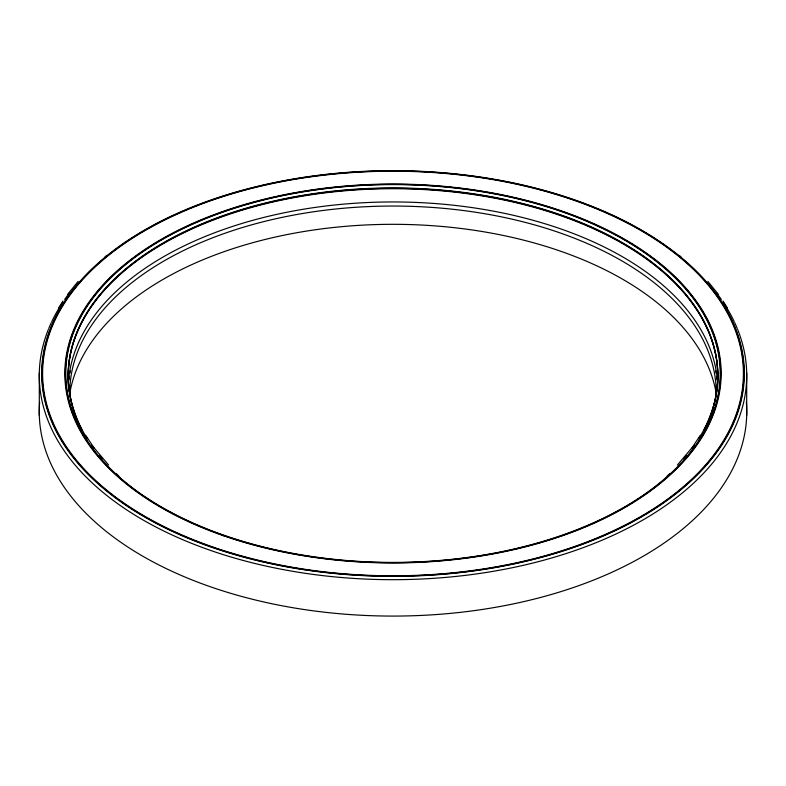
<?xml version="1.0" encoding="UTF-8"?>
<svg xmlns="http://www.w3.org/2000/svg" width="786" height="786" viewBox="0 0 786 786"><rect width="100%" height="100%" fill="white"/><g stroke="black" fill="none" stroke-linecap="round" stroke-linejoin="round"><path stroke-width="1.18" d="M58.754 307.739L62.978 301.048M700.336 435.287L692.211 447.509M67.694 294.308L78.119 281.398M692.309 447.381L677.385 465.037M108.615 465.037L93.691 447.381M707.881 281.398L718.306 294.308M93.789 447.509L85.664 435.287M723.022 301.048L727.247 307.739M746.7 373.124L746.7 415.401M39.3 373.124L39.3 415.401M69.826 395.928A323.223 186.616 0 0 1 393 206.05A323.223 186.616 0 0 1 716.174 395.928M69.61 394.405A324.795 187.52 0 0 1 393 224.315A324.795 187.52 0 0 1 716.39 394.405M737.671 329.521A353.739 204.232 0 0 1 393 579.685A353.739 204.232 0 0 1 48.329 329.521M48.722 328.528A353.739 204.232 0 0 1 51.316 322.604M51.778 321.612A353.739 204.232 0 0 1 62.752 302.266M64.688 299.427A353.739 204.232 0 0 1 67.38 295.654M68.077 294.721A353.739 204.232 0 0 1 69.482 292.854M105.01 256.865A353.739 204.232 0 0 1 106.817 255.411M679.183 255.411A353.739 204.232 0 0 1 680.99 256.865M716.518 292.854A353.739 204.232 0 0 1 717.923 294.721M718.62 295.654A353.739 204.232 0 0 1 721.312 299.427M723.248 302.266A353.739 204.232 0 0 1 734.222 321.612M734.684 322.604A353.739 204.232 0 0 1 737.278 328.528M81.832 429.244A324.805 187.53 0 0 1 393 187.933A324.805 187.53 0 0 1 704.168 429.244M703.617 430.286A324.805 187.53 0 0 1 698.862 438.568M694.46 445.269A324.805 187.53 0 0 1 691.985 448.727M686.689 455.556A324.805 187.53 0 0 1 683.859 458.926M669.731 473.644A324.805 187.53 0 0 1 667.157 476.021M118.843 476.021A324.805 187.53 0 0 1 116.269 473.644M102.141 458.926A324.805 187.53 0 0 1 99.311 455.556M94.015 448.727A324.805 187.53 0 0 1 91.54 445.269M87.138 438.568A324.805 187.53 0 0 1 82.383 430.286M69.433 392.165A324.805 187.52 0 0 1 393 188.306A324.805 187.52 0 0 1 716.567 392.165M716.39 393.255A324.805 187.52 0 0 1 706.732 424.361M706.241 425.413A324.805 187.52 0 0 1 704.158 429.608M700.1 436.878A324.805 187.52 0 0 1 698.852 438.932M87.148 438.932A324.805 187.52 0 0 1 85.9 436.878M81.842 429.608A324.805 187.52 0 0 1 79.759 425.413M79.268 424.361A324.805 187.52 0 0 1 69.61 393.255M68.647 386.054A324.795 187.52 0 0 1 393 188.719A324.795 187.52 0 0 1 717.353 386.054M717.245 387.134A324.795 187.52 0 0 1 716.557 392.578M716.39 393.668A324.795 187.52 0 0 1 713.796 405.566M713.187 407.718A324.795 187.52 0 0 1 712.185 410.94M711.831 412.011A324.795 187.52 0 0 1 709.896 417.356M707.685 422.662A324.795 187.52 0 0 1 706.732 424.764M706.231 425.825A324.795 187.52 0 0 1 704.148 430.021M81.852 430.021A324.795 187.52 0 0 1 79.769 425.825M79.268 424.764A324.795 187.52 0 0 1 78.315 422.662M76.104 417.356A324.795 187.52 0 0 1 74.169 412.011M73.815 410.94A324.795 187.52 0 0 1 72.813 407.718M72.204 405.566A324.795 187.52 0 0 1 69.61 393.668M69.443 392.578A324.795 187.52 0 0 1 68.755 387.134M68.254 386.201A324.795 187.52 0 0 1 393 201.953A324.795 187.52 0 0 1 717.746 386.201M746.366 402.334A353.749 204.242 0 0 1 393 616.077A353.749 204.242 0 0 1 39.634 402.334M68.991 379.589A324.795 187.52 0 0 1 69.443 376.327M69.983 373.065A324.795 187.52 0 0 1 70.396 370.894M715.604 370.894A324.795 187.52 0 0 1 716.017 373.065M716.557 376.327A324.795 187.52 0 0 1 717.009 379.589M212.043 547.38A351.352 202.847 0 0 0 744.293 377.044A351.352 202.847 0 0 0 222.664 196.087A351.352 202.847 0 0 0 212.043 547.38M212.269 547.154A350.9 202.591 0 0 0 743.851 377.034A350.9 202.591 0 0 0 222.88 196.313A350.9 202.591 0 0 0 212.269 547.154M212.534 546.899A350.399 202.297 0 0 0 743.35 377.025A350.399 202.297 0 0 0 223.126 196.559A350.399 202.297 0 0 0 212.534 546.899M224.246 535.649A327.644 189.171 0 0 0 720.595 376.799A327.644 189.171 0 0 0 234.149 208.054A327.644 189.171 0 0 0 224.246 535.649M224.482 535.433A327.202 188.905 0 0 0 720.153 376.799A327.202 188.905 0 0 0 234.375 208.28A327.202 188.905 0 0 0 224.482 535.433M223.99 535.895A328.155 189.455 0 0 0 721.106 376.799A328.155 189.455 0 0 0 233.914 207.789A328.155 189.455 0 0 0 223.99 535.895"/></g></svg>
